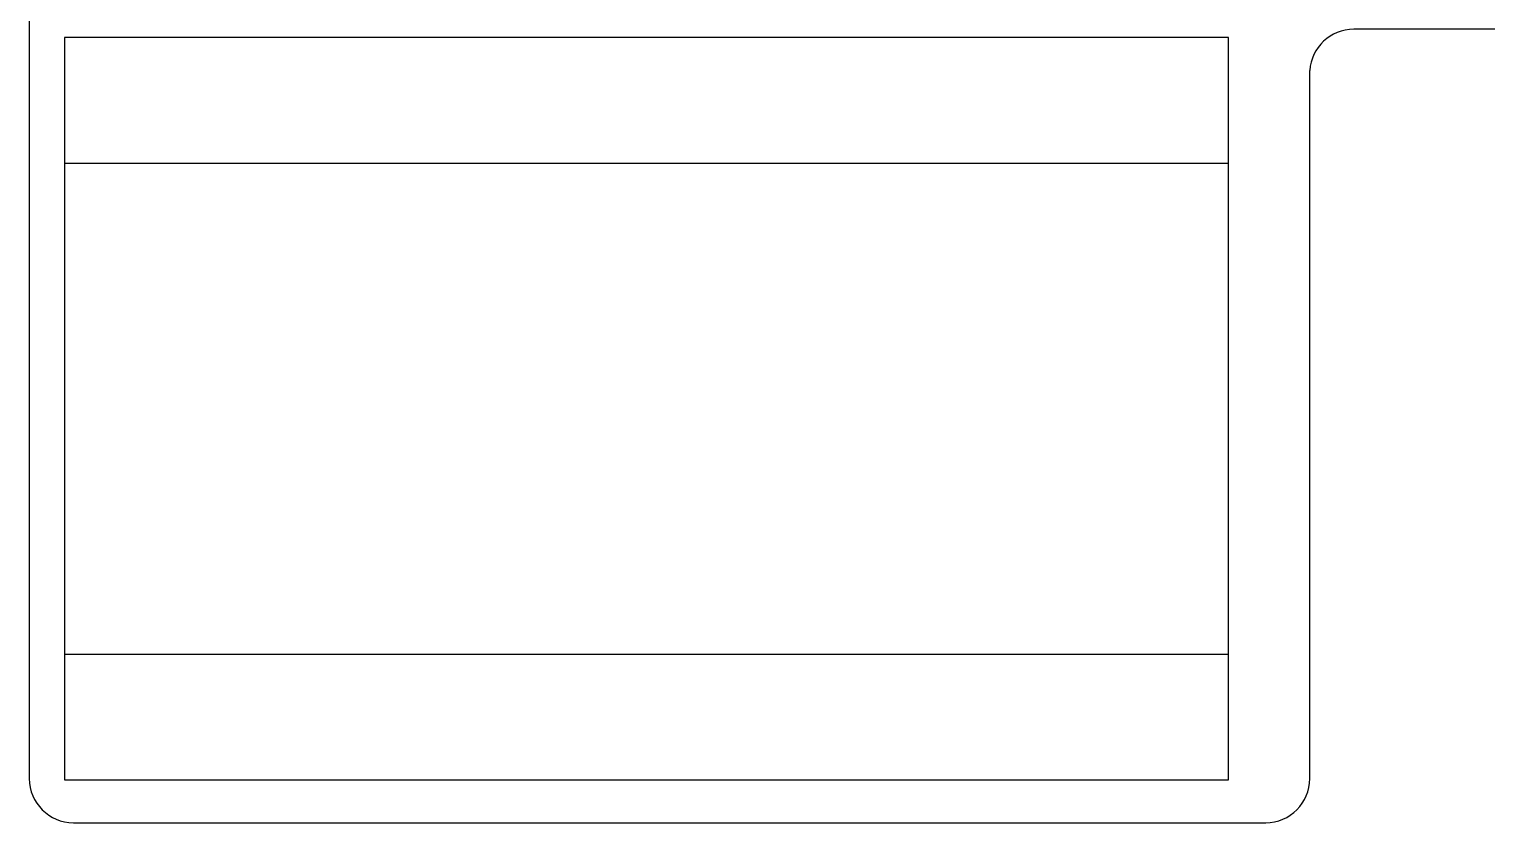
# Model space of a CAD drawing. Extents: x 1149 to 2391, y 365 to 532.
# Drawn here: x 1148.5 to 1254, y 366.8 to 423.9 of the extents above; entities that cross this region are included whole.
import ezdxf

# ---------------------------------------------------------------- set-up
doc = ezdxf.new("R2010")
doc.units = 0
doc.layers.get('0').update_dxf_attribs({"linetype": 'CONTINUOUS'})
doc.layers.add('LAYER_1', color=7, linetype='CONTINUOUS')

msp = doc.modelspace()

# ---------------------------------------------------------------- linework, layer by layer
at = {"color": 1}
for centre, start, end in [((1243.892, 420.743), 90, 176.39326), ((1151.694, 369.943), 180, 270), ((1237.548, 369.943), 270, 0)]:
    msp.add_arc(centre, 3.175, start, end, dxfattribs=at)
at = {"layer": 'LAYER_1', "color": 1}
for points in [[(1148.52, 424.556, 0), (1148.52, 423.281, 0), (1148.52, 422.006, 0), (1148.52, 420.733, 0), (1148.52, 419.46, 0), (1148.52, 418.191, 0), (1148.52, 416.923, 0), (1148.52, 415.66, 0), (1148.52, 414.4, 0), (1148.52, 413.146, 0), (1148.52, 411.896, 0), (1148.52, 410.653, 0), (1148.52, 409.416, 0), (1148.52, 408.187, 0), (1148.52, 406.965, 0), (1148.52, 405.752, 0), (1148.52, 404.548, 0), (1148.52, 403.354, 0), (1148.52, 402.171, 0), (1148.52, 400.998, 0), (1148.52, 399.837, 0), (1148.52, 398.689, 0), (1148.52, 397.553, 0), (1148.52, 396.431, 0), (1148.52, 395.324, 0), (1148.52, 394.231, 0), (1148.52, 393.154, 0), (1148.52, 392.092, 0), (1148.52, 391.048, 0), (1148.52, 390.021, 0), (1148.52, 389.012, 0), (1148.52, 388.021, 0), (1148.52, 387.05, 0), (1148.52, 386.099, 0), (1148.52, 385.168, 0), (1148.52, 384.259, 0), (1148.52, 383.371, 0), (1148.52, 382.506, 0), (1148.52, 381.664, 0), (1148.52, 380.846, 0), (1148.52, 380.052, 0), (1148.52, 379.283, 0), (1148.52, 378.539, 0), (1148.52, 377.822, 0), (1148.52, 377.132, 0), (1148.52, 376.469, 0), (1148.52, 375.834, 0), (1148.52, 375.228, 0), (1148.52, 374.652, 0), (1148.52, 374.105, 0), (1148.52, 373.59, 0), (1148.52, 373.105, 0), (1148.52, 372.653, 0), (1148.52, 372.233, 0), (1148.52, 371.846, 0), (1148.52, 371.493, 0), (1148.52, 371.174, 0), (1148.52, 370.891, 0), (1148.52, 370.643, 0), (1148.52, 370.432, 0), (1148.52, 370.258, 0), (1148.52, 370.121, 0), (1148.52, 370.023, 0), (1148.52, 369.963, 0), (1148.52, 369.943, 0)], [(1254.04, 423.918, 0), (1253.97, 423.918, 0), (1253.9, 423.918, 0), (1253.83, 423.918, 0), (1253.76, 423.918, 0), (1253.69, 423.918, 0), (1253.62, 423.918, 0), (1253.54, 423.918, 0), (1253.47, 423.918, 0), (1253.4, 423.918, 0), (1253.32, 423.918, 0), (1253.25, 423.918, 0), (1253.18, 423.918, 0), (1253.1, 423.918, 0), (1253.03, 423.918, 0), (1252.95, 423.918, 0), (1252.87, 423.918, 0), (1252.8, 423.918, 0), (1252.72, 423.918, 0), (1252.64, 423.918, 0), (1252.57, 423.918, 0), (1252.49, 423.918, 0), (1252.41, 423.918, 0), (1252.33, 423.918, 0), (1252.25, 423.918, 0), (1252.17, 423.918, 0), (1252.09, 423.918, 0), (1252.01, 423.918, 0), (1251.93, 423.918, 0), (1251.85, 423.918, 0), (1251.77, 423.918, 0), (1251.69, 423.918, 0), (1251.61, 423.918, 0), (1251.53, 423.918, 0), (1251.45, 423.918, 0), (1251.37, 423.918, 0), (1251.28, 423.918, 0), (1251.2, 423.918, 0), (1251.12, 423.918, 0), (1251.04, 423.918, 0), (1250.95, 423.918, 0), (1250.87, 423.918, 0), (1250.79, 423.918, 0), (1250.7, 423.918, 0), (1250.62, 423.918, 0), (1250.54, 423.918, 0), (1250.45, 423.918, 0), (1250.37, 423.918, 0), (1250.28, 423.918, 0), (1250.2, 423.918, 0), (1250.11, 423.918, 0), (1250.03, 423.918, 0), (1249.94, 423.918, 0), (1249.86, 423.918, 0), (1249.77, 423.918, 0), (1249.69, 423.918, 0), (1249.6, 423.918, 0), (1249.52, 423.918, 0), (1249.43, 423.918, 0), (1249.35, 423.918, 0), (1249.26, 423.918, 0), (1249.18, 423.918, 0), (1249.09, 423.918, 0), (1249.01, 423.918, 0), (1248.92, 423.918, 0), (1248.84, 423.918, 0), (1248.75, 423.918, 0), (1248.67, 423.918, 0), (1248.58, 423.918, 0), (1248.5, 423.918, 0), (1248.41, 423.918, 0), (1248.33, 423.918, 0), (1248.24, 423.918, 0), (1248.15, 423.918, 0), (1248.07, 423.918, 0), (1247.99, 423.918, 0), (1247.9, 423.918, 0), (1247.82, 423.918, 0), (1247.73, 423.918, 0), (1247.65, 423.918, 0), (1247.56, 423.918, 0), (1247.48, 423.918, 0), (1247.39, 423.918, 0), (1247.31, 423.918, 0), (1247.23, 423.918, 0), (1247.14, 423.918, 0), (1247.06, 423.918, 0), (1246.98, 423.918, 0), (1246.89, 423.918, 0), (1246.81, 423.918, 0), (1246.73, 423.918, 0), (1246.65, 423.918, 0), (1246.56, 423.918, 0), (1246.48, 423.918, 0), (1246.4, 423.918, 0), (1246.32, 423.918, 0), (1246.24, 423.918, 0), (1246.16, 423.918, 0), (1246.08, 423.918, 0), (1246, 423.918, 0), (1245.92, 423.918, 0), (1245.84, 423.918, 0), (1245.76, 423.918, 0), (1245.68, 423.918, 0), (1245.6, 423.918, 0), (1245.52, 423.918, 0), (1245.44, 423.918, 0), (1245.36, 423.918, 0), (1245.29, 423.918, 0), (1245.21, 423.918, 0), (1245.13, 423.918, 0), (1245.06, 423.918, 0), (1244.98, 423.918, 0), (1244.9, 423.918, 0), (1244.83, 423.918, 0), (1244.75, 423.918, 0), (1244.68, 423.918, 0), (1244.61, 423.918, 0), (1244.53, 423.918, 0), (1244.46, 423.918, 0), (1244.39, 423.918, 0), (1244.31, 423.918, 0), (1244.24, 423.918, 0), (1244.17, 423.918, 0), (1244.1, 423.918, 0), (1244.03, 423.918, 0), (1243.96, 423.918, 0), (1243.89, 423.918, 0)], [(1240.72, 369.943, 0), (1240.72, 369.951, 0), (1240.72, 369.973, 0), (1240.72, 370.009, 0), (1240.72, 370.059, 0), (1240.72, 370.124, 0), (1240.72, 370.202, 0), (1240.72, 370.294, 0), (1240.72, 370.399, 0), (1240.72, 370.517, 0), (1240.72, 370.648, 0), (1240.72, 370.792, 0), (1240.72, 370.949, 0), (1240.72, 371.118, 0), (1240.72, 371.299, 0), (1240.72, 371.492, 0), (1240.72, 371.697, 0), (1240.72, 371.914, 0), (1240.72, 372.141, 0), (1240.72, 372.38, 0), (1240.72, 372.63, 0), (1240.72, 372.891, 0), (1240.72, 373.163, 0), (1240.72, 373.444, 0), (1240.72, 373.736, 0), (1240.72, 374.038, 0), (1240.72, 374.35, 0), (1240.72, 374.671, 0), (1240.72, 375.002, 0), (1240.72, 375.341, 0), (1240.72, 375.69, 0), (1240.72, 376.048, 0), (1240.72, 376.414, 0), (1240.72, 376.788, 0), (1240.72, 377.171, 0), (1240.72, 377.562, 0), (1240.72, 377.96, 0), (1240.72, 378.366, 0), (1240.72, 378.78, 0), (1240.72, 379.201, 0), (1240.72, 379.628, 0), (1240.72, 380.063, 0), (1240.72, 380.504, 0), (1240.72, 380.951, 0), (1240.72, 381.405, 0), (1240.72, 381.864, 0), (1240.72, 382.33, 0), (1240.72, 382.801, 0), (1240.72, 383.277, 0), (1240.72, 383.759, 0), (1240.72, 384.245, 0), (1240.72, 384.737, 0), (1240.72, 385.232, 0), (1240.72, 385.733, 0), (1240.72, 386.237, 0), (1240.72, 386.746, 0), (1240.72, 387.258, 0), (1240.72, 387.774, 0), (1240.72, 388.294, 0), (1240.72, 388.816, 0), (1240.72, 389.342, 0), (1240.72, 389.87, 0), (1240.72, 390.401, 0), (1240.72, 390.934, 0), (1240.72, 391.47, 0), (1240.72, 392.007, 0), (1240.72, 392.547, 0), (1240.72, 393.088, 0), (1240.72, 393.63, 0), (1240.72, 394.174, 0), (1240.72, 394.718, 0), (1240.72, 395.264, 0), (1240.72, 395.81, 0), (1240.72, 396.356, 0), (1240.72, 396.903, 0), (1240.72, 397.449, 0), (1240.72, 397.996, 0), (1240.72, 398.542, 0), (1240.72, 399.087, 0), (1240.72, 399.632, 0), (1240.72, 400.176, 0), (1240.72, 400.718, 0), (1240.72, 401.259, 0), (1240.72, 401.799, 0), (1240.72, 402.337, 0), (1240.72, 402.872, 0), (1240.72, 403.406, 0), (1240.72, 403.937, 0), (1240.72, 404.466, 0), (1240.72, 404.992, 0), (1240.72, 405.515, 0), (1240.72, 406.034, 0), (1240.72, 406.551, 0), (1240.72, 407.063, 0), (1240.72, 407.572, 0), (1240.72, 408.077, 0), (1240.72, 408.578, 0), (1240.72, 409.074, 0), (1240.72, 409.566, 0), (1240.72, 410.053, 0), (1240.72, 410.535, 0), (1240.72, 411.012, 0), (1240.72, 411.484, 0), (1240.72, 411.95, 0), (1240.72, 412.41, 0), (1240.72, 412.864, 0), (1240.72, 413.312, 0), (1240.72, 413.754, 0), (1240.72, 414.189, 0), (1240.72, 414.618, 0), (1240.72, 415.039, 0), (1240.72, 415.453, 0), (1240.72, 415.86, 0), (1240.72, 416.259, 0), (1240.72, 416.651, 0), (1240.72, 417.034, 0), (1240.72, 417.41, 0), (1240.72, 417.777, 0), (1240.72, 418.135, 0), (1240.72, 418.485, 0), (1240.72, 418.826, 0), (1240.72, 419.157, 0), (1240.72, 419.479, 0), (1240.72, 419.792, 0), (1240.72, 420.095, 0), (1240.72, 420.388, 0), (1240.72, 420.671, 0), (1240.72, 420.943, 0)], [(1151.69, 366.768, 0), (1151.71, 366.768, 0), (1151.76, 366.768, 0), (1151.84, 366.768, 0), (1151.94, 366.768, 0), (1152.08, 366.768, 0), (1152.25, 366.768, 0), (1152.45, 366.768, 0), (1152.67, 366.768, 0), (1152.93, 366.768, 0), (1153.21, 366.768, 0), (1153.51, 366.768, 0), (1153.85, 366.768, 0), (1154.21, 366.768, 0), (1154.59, 366.768, 0), (1155, 366.768, 0), (1155.44, 366.768, 0), (1155.9, 366.768, 0), (1156.38, 366.768, 0), (1156.88, 366.768, 0), (1157.41, 366.768, 0), (1157.96, 366.768, 0), (1158.53, 366.768, 0), (1159.12, 366.768, 0), (1159.73, 366.768, 0), (1160.36, 366.768, 0), (1161.02, 366.768, 0), (1161.69, 366.768, 0), (1162.37, 366.768, 0), (1163.08, 366.768, 0), (1163.8, 366.768, 0), (1164.54, 366.768, 0), (1165.3, 366.768, 0), (1166.07, 366.768, 0), (1166.86, 366.768, 0), (1167.66, 366.768, 0), (1168.48, 366.768, 0), (1169.31, 366.768, 0), (1170.15, 366.768, 0), (1171.01, 366.768, 0), (1171.88, 366.768, 0), (1172.76, 366.768, 0), (1173.65, 366.768, 0), (1174.56, 366.768, 0), (1175.47, 366.768, 0), (1176.39, 366.768, 0), (1177.32, 366.768, 0), (1178.27, 366.768, 0), (1179.22, 366.768, 0), (1180.17, 366.768, 0), (1181.14, 366.768, 0), (1182.11, 366.768, 0), (1183.09, 366.768, 0), (1184.07, 366.768, 0), (1185.06, 366.768, 0), (1186.05, 366.768, 0), (1187.05, 366.768, 0), (1188.05, 366.768, 0), (1189.06, 366.768, 0), (1190.07, 366.768, 0), (1191.08, 366.768, 0), (1192.09, 366.768, 0), (1193.1, 366.768, 0), (1194.11, 366.768, 0), (1195.13, 366.768, 0), (1196.14, 366.768, 0), (1197.15, 366.768, 0), (1198.17, 366.768, 0), (1199.18, 366.768, 0), (1200.18, 366.768, 0), (1201.19, 366.768, 0), (1202.19, 366.768, 0), (1203.19, 366.768, 0), (1204.18, 366.768, 0), (1205.17, 366.768, 0), (1206.15, 366.768, 0), (1207.13, 366.768, 0), (1208.1, 366.768, 0), (1209.07, 366.768, 0), (1210.03, 366.768, 0), (1210.98, 366.768, 0), (1211.92, 366.768, 0), (1212.85, 366.768, 0), (1213.77, 366.768, 0), (1214.69, 366.768, 0), (1215.59, 366.768, 0), (1216.48, 366.768, 0), (1217.36, 366.768, 0), (1218.23, 366.768, 0), (1219.09, 366.768, 0), (1219.93, 366.768, 0), (1220.76, 366.768, 0), (1221.58, 366.768, 0), (1222.38, 366.768, 0), (1223.17, 366.768, 0), (1223.94, 366.768, 0), (1224.7, 366.768, 0), (1225.44, 366.768, 0), (1226.16, 366.768, 0), (1226.87, 366.768, 0), (1227.56, 366.768, 0), (1228.23, 366.768, 0), (1228.88, 366.768, 0), (1229.51, 366.768, 0), (1230.12, 366.768, 0), (1230.71, 366.768, 0), (1231.28, 366.768, 0), (1231.83, 366.768, 0), (1232.36, 366.768, 0), (1232.86, 366.768, 0), (1233.34, 366.768, 0), (1233.8, 366.768, 0), (1234.24, 366.768, 0), (1234.65, 366.768, 0), (1235.03, 366.768, 0), (1235.39, 366.768, 0), (1235.73, 366.768, 0), (1236.04, 366.768, 0), (1236.32, 366.768, 0), (1236.57, 366.768, 0), (1236.79, 366.768, 0), (1236.99, 366.768, 0), (1237.16, 366.768, 0), (1237.3, 366.768, 0), (1237.41, 366.768, 0), (1237.48, 366.768, 0), (1237.53, 366.768, 0), (1237.55, 366.768, 0)]]:
    msp.add_polyline3d(points, dxfattribs=at)
at = {"layer": 'LAYER_1', "color": 5}
for points in [[(1234.88, 423.321, 0), (1234.86, 423.321, 0), (1234.82, 423.321, 0), (1234.74, 423.321, 0), (1234.63, 423.321, 0), (1234.5, 423.321, 0), (1234.33, 423.321, 0), (1234.14, 423.321, 0), (1233.92, 423.321, 0), (1233.67, 423.321, 0), (1233.4, 423.321, 0), (1233.1, 423.321, 0), (1232.77, 423.321, 0), (1232.42, 423.321, 0), (1232.05, 423.321, 0), (1231.65, 423.321, 0), (1231.22, 423.321, 0), (1230.77, 423.321, 0), (1230.3, 423.321, 0), (1229.81, 423.321, 0), (1229.3, 423.321, 0), (1228.76, 423.321, 0), (1228.2, 423.321, 0), (1227.63, 423.321, 0), (1227.03, 423.321, 0), (1226.41, 423.321, 0), (1225.78, 423.321, 0), (1225.12, 423.321, 0), (1224.45, 423.321, 0), (1223.76, 423.321, 0), (1223.06, 423.321, 0), (1222.33, 423.321, 0), (1221.6, 423.321, 0), (1220.84, 423.321, 0), (1220.07, 423.321, 0), (1219.29, 423.321, 0), (1218.49, 423.321, 0), (1217.68, 423.321, 0), (1216.86, 423.321, 0), (1216.02, 423.321, 0), (1215.17, 423.321, 0), (1214.31, 423.321, 0), (1213.44, 423.321, 0), (1212.56, 423.321, 0), (1211.67, 423.321, 0), (1210.76, 423.321, 0), (1209.85, 423.321, 0), (1208.94, 423.321, 0), (1208.01, 423.321, 0), (1207.07, 423.321, 0), (1206.13, 423.321, 0), (1205.18, 423.321, 0), (1204.23, 423.321, 0), (1203.27, 423.321, 0), (1202.3, 423.321, 0), (1201.33, 423.321, 0), (1200.36, 423.321, 0), (1199.38, 423.321, 0), (1198.4, 423.321, 0), (1197.42, 423.321, 0), (1196.43, 423.321, 0), (1195.44, 423.321, 0), (1194.45, 423.321, 0), (1193.46, 423.321, 0), (1192.47, 423.321, 0), (1191.48, 423.321, 0), (1190.49, 423.321, 0), (1189.51, 423.321, 0), (1188.52, 423.321, 0), (1187.54, 423.321, 0), (1186.56, 423.321, 0), (1185.58, 423.321, 0), (1184.6, 423.321, 0), (1183.63, 423.321, 0), (1182.67, 423.321, 0), (1181.71, 423.321, 0), (1180.75, 423.321, 0), (1179.8, 423.321, 0), (1178.86, 423.321, 0), (1177.93, 423.321, 0), (1177, 423.321, 0), (1176.08, 423.321, 0), (1175.17, 423.321, 0), (1174.27, 423.321, 0), (1173.38, 423.321, 0), (1172.5, 423.321, 0), (1171.63, 423.321, 0), (1170.77, 423.321, 0), (1169.92, 423.321, 0), (1169.08, 423.321, 0), (1168.26, 423.321, 0), (1167.45, 423.321, 0), (1166.65, 423.321, 0), (1165.86, 423.321, 0), (1165.1, 423.321, 0), (1164.34, 423.321, 0), (1163.6, 423.321, 0), (1162.88, 423.321, 0), (1162.17, 423.321, 0), (1161.48, 423.321, 0), (1160.81, 423.321, 0), (1160.16, 423.321, 0), (1159.52, 423.321, 0), (1158.91, 423.321, 0), (1158.31, 423.321, 0), (1157.73, 423.321, 0), (1157.18, 423.321, 0), (1156.64, 423.321, 0), (1156.13, 423.321, 0), (1155.63, 423.321, 0), (1155.16, 423.321, 0), (1154.71, 423.321, 0), (1154.29, 423.321, 0), (1153.89, 423.321, 0), (1153.51, 423.321, 0), (1153.16, 423.321, 0), (1152.84, 423.321, 0), (1152.54, 423.321, 0), (1152.26, 423.321, 0), (1152.01, 423.321, 0), (1151.79, 423.321, 0), (1151.6, 423.321, 0), (1151.44, 423.321, 0), (1151.3, 423.321, 0), (1151.2, 423.321, 0), (1151.12, 423.321, 0), (1151.07, 423.321, 0), (1151.06, 423.321, 0)], [(1151.06, 423.321, 0), (1151.06, 423.311, 0), (1151.06, 423.281, 0), (1151.06, 423.233, 0), (1151.06, 423.165, 0), (1151.06, 423.079, 0), (1151.06, 422.974, 0), (1151.06, 422.851, 0), (1151.06, 422.711, 0), (1151.06, 422.553, 0), (1151.06, 422.379, 0), (1151.06, 422.187, 0), (1151.06, 421.979, 0), (1151.06, 421.755, 0), (1151.06, 421.515, 0), (1151.06, 421.26, 0), (1151.06, 420.989, 0), (1151.06, 420.704, 0), (1151.06, 420.404, 0), (1151.06, 420.089, 0), (1151.06, 419.761, 0), (1151.06, 419.419, 0), (1151.06, 419.064, 0), (1151.06, 418.696, 0), (1151.06, 418.315, 0), (1151.06, 417.922, 0), (1151.06, 417.517, 0), (1151.06, 417.1, 0), (1151.06, 416.671, 0), (1151.06, 416.232, 0), (1151.06, 415.782, 0), (1151.06, 415.321, 0), (1151.06, 414.85, 0), (1151.06, 414.369, 0), (1151.06, 413.879, 0), (1151.06, 413.379, 0), (1151.06, 412.87, 0), (1151.06, 412.353, 0), (1151.06, 411.828, 0), (1151.06, 411.294, 0), (1151.06, 410.753, 0), (1151.06, 410.204, 0), (1151.06, 409.649, 0), (1151.06, 409.087, 0), (1151.06, 408.518, 0), (1151.06, 407.943, 0), (1151.06, 407.362, 0), (1151.06, 406.776, 0), (1151.06, 406.185, 0), (1151.06, 405.589, 0), (1151.06, 404.988, 0), (1151.06, 404.384, 0), (1151.06, 403.775, 0), (1151.06, 403.162, 0), (1151.06, 402.547, 0), (1151.06, 401.928, 0), (1151.06, 401.307, 0), (1151.06, 400.683, 0), (1151.06, 400.057, 0), (1151.06, 399.43, 0), (1151.06, 398.801, 0), (1151.06, 398.171, 0), (1151.06, 397.54, 0), (1151.06, 396.909, 0), (1151.06, 396.278, 0), (1151.06, 395.647, 0), (1151.06, 395.016, 0), (1151.06, 394.386, 0), (1151.06, 393.757, 0), (1151.06, 393.13, 0), (1151.06, 392.504, 0), (1151.06, 391.88, 0), (1151.06, 391.259, 0), (1151.06, 390.64, 0), (1151.06, 390.025, 0), (1151.06, 389.412, 0), (1151.06, 388.804, 0), (1151.06, 388.199, 0), (1151.06, 387.598, 0), (1151.06, 387.002, 0), (1151.06, 386.411, 0), (1151.06, 385.825, 0), (1151.06, 385.244, 0), (1151.06, 384.669, 0), (1151.06, 384.101, 0), (1151.06, 383.538, 0), (1151.06, 382.983, 0), (1151.06, 382.434, 0), (1151.06, 381.893, 0), (1151.06, 381.36, 0), (1151.06, 380.834, 0), (1151.06, 380.317, 0), (1151.06, 379.808, 0), (1151.06, 379.309, 0), (1151.06, 378.818, 0), (1151.06, 378.337, 0), (1151.06, 377.866, 0), (1151.06, 377.406, 0), (1151.06, 376.955, 0), (1151.06, 376.516, 0), (1151.06, 376.087, 0), (1151.06, 375.67, 0), (1151.06, 375.265, 0), (1151.06, 374.872, 0), (1151.06, 374.491, 0), (1151.06, 374.123, 0), (1151.06, 373.768, 0), (1151.06, 373.426, 0), (1151.06, 373.098, 0), (1151.06, 372.783, 0), (1151.06, 372.483, 0), (1151.06, 372.198, 0), (1151.06, 371.927, 0), (1151.06, 371.672, 0), (1151.06, 371.432, 0), (1151.06, 371.208, 0), (1151.06, 371, 0), (1151.06, 370.808, 0), (1151.06, 370.634, 0), (1151.06, 370.476, 0), (1151.06, 370.336, 0), (1151.06, 370.213, 0), (1151.06, 370.108, 0), (1151.06, 370.022, 0), (1151.06, 369.954, 0), (1151.06, 369.906, 0), (1151.06, 369.876, 0), (1151.06, 369.866, 0)], [(1234.88, 369.866, 0), (1234.88, 369.876, 0), (1234.88, 369.906, 0), (1234.88, 369.954, 0), (1234.88, 370.022, 0), (1234.88, 370.108, 0), (1234.88, 370.213, 0), (1234.88, 370.335, 0), (1234.88, 370.476, 0), (1234.88, 370.634, 0), (1234.88, 370.808, 0), (1234.88, 371, 0), (1234.88, 371.208, 0), (1234.88, 371.432, 0), (1234.88, 371.672, 0), (1234.88, 371.927, 0), (1234.88, 372.198, 0), (1234.88, 372.483, 0), (1234.88, 372.783, 0), (1234.88, 373.097, 0), (1234.88, 373.426, 0), (1234.88, 373.768, 0), (1234.88, 374.123, 0), (1234.88, 374.491, 0), (1234.88, 374.872, 0), (1234.88, 375.265, 0), (1234.88, 375.67, 0), (1234.88, 376.087, 0), (1234.88, 376.515, 0), (1234.88, 376.955, 0), (1234.88, 377.405, 0), (1234.88, 377.866, 0), (1234.88, 378.337, 0), (1234.88, 378.818, 0), (1234.88, 379.308, 0), (1234.88, 379.808, 0), (1234.88, 380.317, 0), (1234.88, 380.834, 0), (1234.88, 381.359, 0), (1234.88, 381.893, 0), (1234.88, 382.434, 0), (1234.88, 382.982, 0), (1234.88, 383.538, 0), (1234.88, 384.1, 0), (1234.88, 384.669, 0), (1234.88, 385.244, 0), (1234.88, 385.824, 0), (1234.88, 386.411, 0), (1234.88, 387.002, 0), (1234.88, 387.598, 0), (1234.88, 388.199, 0), (1234.88, 388.803, 0), (1234.88, 389.412, 0), (1234.88, 390.025, 0), (1234.88, 390.64, 0), (1234.88, 391.259, 0), (1234.88, 391.88, 0), (1234.88, 392.504, 0), (1234.88, 393.13, 0), (1234.88, 393.757, 0), (1234.88, 394.386, 0), (1234.88, 395.016, 0), (1234.88, 395.647, 0), (1234.88, 396.278, 0), (1234.88, 396.909, 0), (1234.88, 397.54, 0), (1234.88, 398.171, 0), (1234.88, 398.801, 0), (1234.88, 399.43, 0), (1234.88, 400.057, 0), (1234.88, 400.683, 0), (1234.88, 401.306, 0), (1234.88, 401.928, 0), (1234.88, 402.546, 0), (1234.88, 403.162, 0), (1234.88, 403.775, 0), (1234.88, 404.383, 0), (1234.88, 404.988, 0), (1234.88, 405.589, 0), (1234.88, 406.185, 0), (1234.88, 406.776, 0), (1234.88, 407.362, 0), (1234.88, 407.943, 0), (1234.88, 408.518, 0), (1234.88, 409.086, 0), (1234.88, 409.649, 0), (1234.88, 410.204, 0), (1234.88, 410.753, 0), (1234.88, 411.294, 0), (1234.88, 411.827, 0), (1234.88, 412.353, 0), (1234.88, 412.87, 0), (1234.88, 413.379, 0), (1234.88, 413.878, 0), (1234.88, 414.369, 0), (1234.88, 414.85, 0), (1234.88, 415.321, 0), (1234.88, 415.781, 0), (1234.88, 416.232, 0), (1234.88, 416.671, 0), (1234.88, 417.1, 0), (1234.88, 417.517, 0), (1234.88, 417.922, 0), (1234.88, 418.315, 0), (1234.88, 418.696, 0), (1234.88, 419.064, 0), (1234.88, 419.419, 0), (1234.88, 419.761, 0), (1234.88, 420.089, 0), (1234.88, 420.404, 0), (1234.88, 420.704, 0), (1234.88, 420.989, 0), (1234.88, 421.26, 0), (1234.88, 421.515, 0), (1234.88, 421.755, 0), (1234.88, 421.979, 0), (1234.88, 422.187, 0), (1234.88, 422.378, 0), (1234.88, 422.553, 0), (1234.88, 422.711, 0), (1234.88, 422.851, 0), (1234.88, 422.974, 0), (1234.88, 423.078, 0), (1234.88, 423.165, 0), (1234.88, 423.232, 0), (1234.88, 423.281, 0), (1234.88, 423.311, 0), (1234.88, 423.321, 0)], [(1151.06, 414.271, 0), (1151.07, 414.271, 0), (1151.12, 414.271, 0), (1151.2, 414.271, 0), (1151.3, 414.271, 0), (1151.44, 414.271, 0), (1151.6, 414.271, 0), (1151.79, 414.271, 0), (1152.01, 414.271, 0), (1152.26, 414.271, 0), (1152.54, 414.271, 0), (1152.84, 414.271, 0), (1153.16, 414.271, 0), (1153.51, 414.271, 0), (1153.89, 414.271, 0), (1154.29, 414.271, 0), (1154.71, 414.271, 0), (1155.16, 414.271, 0), (1155.63, 414.271, 0), (1156.13, 414.271, 0), (1156.64, 414.271, 0), (1157.18, 414.271, 0), (1157.73, 414.271, 0), (1158.31, 414.271, 0), (1158.91, 414.271, 0), (1159.52, 414.271, 0), (1160.16, 414.271, 0), (1160.81, 414.271, 0), (1161.48, 414.271, 0), (1162.17, 414.271, 0), (1162.88, 414.271, 0), (1163.6, 414.271, 0), (1164.34, 414.271, 0), (1165.1, 414.271, 0), (1165.86, 414.271, 0), (1166.65, 414.271, 0), (1167.45, 414.271, 0), (1168.26, 414.271, 0), (1169.08, 414.271, 0), (1169.92, 414.271, 0), (1170.77, 414.271, 0), (1171.63, 414.271, 0), (1172.5, 414.271, 0), (1173.38, 414.271, 0), (1174.27, 414.271, 0), (1175.17, 414.271, 0), (1176.08, 414.271, 0), (1177, 414.271, 0), (1177.93, 414.271, 0), (1178.86, 414.271, 0), (1179.8, 414.271, 0), (1180.75, 414.271, 0), (1181.71, 414.271, 0), (1182.67, 414.271, 0), (1183.63, 414.271, 0), (1184.6, 414.271, 0), (1185.58, 414.271, 0), (1186.56, 414.271, 0), (1187.54, 414.271, 0), (1188.52, 414.271, 0), (1189.51, 414.271, 0), (1190.49, 414.271, 0), (1191.48, 414.271, 0), (1192.47, 414.271, 0), (1193.46, 414.271, 0), (1194.45, 414.271, 0), (1195.44, 414.271, 0), (1196.43, 414.271, 0), (1197.42, 414.271, 0), (1198.4, 414.271, 0), (1199.38, 414.271, 0), (1200.36, 414.271, 0), (1201.33, 414.271, 0), (1202.3, 414.271, 0), (1203.27, 414.271, 0), (1204.23, 414.271, 0), (1205.18, 414.271, 0), (1206.13, 414.271, 0), (1207.07, 414.271, 0), (1208.01, 414.271, 0), (1208.94, 414.271, 0), (1209.85, 414.271, 0), (1210.76, 414.271, 0), (1211.67, 414.271, 0), (1212.56, 414.271, 0), (1213.44, 414.271, 0), (1214.31, 414.271, 0), (1215.17, 414.271, 0), (1216.02, 414.271, 0), (1216.86, 414.271, 0), (1217.68, 414.271, 0), (1218.49, 414.271, 0), (1219.29, 414.271, 0), (1220.07, 414.271, 0), (1220.84, 414.271, 0), (1221.6, 414.271, 0), (1222.33, 414.271, 0), (1223.06, 414.271, 0), (1223.76, 414.271, 0), (1224.45, 414.271, 0), (1225.12, 414.271, 0), (1225.78, 414.271, 0), (1226.41, 414.271, 0), (1227.03, 414.271, 0), (1227.63, 414.271, 0), (1228.2, 414.271, 0), (1228.76, 414.271, 0), (1229.3, 414.271, 0), (1229.81, 414.271, 0), (1230.3, 414.271, 0), (1230.77, 414.271, 0), (1231.22, 414.271, 0), (1231.65, 414.271, 0), (1232.05, 414.271, 0), (1232.42, 414.271, 0), (1232.77, 414.271, 0), (1233.1, 414.271, 0), (1233.4, 414.271, 0), (1233.67, 414.271, 0), (1233.92, 414.271, 0), (1234.14, 414.271, 0), (1234.33, 414.271, 0), (1234.5, 414.271, 0), (1234.63, 414.271, 0), (1234.74, 414.271, 0), (1234.82, 414.271, 0), (1234.86, 414.271, 0), (1234.88, 414.271, 0)], [(1151.06, 378.915, 0), (1151.07, 378.915, 0), (1151.12, 378.915, 0), (1151.2, 378.915, 0), (1151.3, 378.915, 0), (1151.44, 378.915, 0), (1151.6, 378.915, 0), (1151.79, 378.915, 0), (1152.01, 378.915, 0), (1152.26, 378.915, 0), (1152.54, 378.915, 0), (1152.84, 378.915, 0), (1153.16, 378.915, 0), (1153.51, 378.915, 0), (1153.89, 378.915, 0), (1154.29, 378.915, 0), (1154.71, 378.915, 0), (1155.16, 378.915, 0), (1155.63, 378.915, 0), (1156.13, 378.915, 0), (1156.64, 378.915, 0), (1157.18, 378.915, 0), (1157.73, 378.915, 0), (1158.31, 378.915, 0), (1158.91, 378.915, 0), (1159.52, 378.915, 0), (1160.16, 378.915, 0), (1160.81, 378.915, 0), (1161.48, 378.915, 0), (1162.17, 378.915, 0), (1162.88, 378.915, 0), (1163.6, 378.915, 0), (1164.34, 378.915, 0), (1165.1, 378.915, 0), (1165.86, 378.915, 0), (1166.65, 378.915, 0), (1167.45, 378.915, 0), (1168.26, 378.915, 0), (1169.08, 378.915, 0), (1169.92, 378.915, 0), (1170.77, 378.915, 0), (1171.63, 378.915, 0), (1172.5, 378.915, 0), (1173.38, 378.915, 0), (1174.27, 378.915, 0), (1175.17, 378.915, 0), (1176.08, 378.915, 0), (1177, 378.915, 0), (1177.93, 378.915, 0), (1178.86, 378.915, 0), (1179.8, 378.915, 0), (1180.75, 378.915, 0), (1181.71, 378.915, 0), (1182.67, 378.915, 0), (1183.63, 378.915, 0), (1184.6, 378.915, 0), (1185.58, 378.915, 0), (1186.56, 378.915, 0), (1187.54, 378.915, 0), (1188.52, 378.915, 0), (1189.51, 378.915, 0), (1190.49, 378.915, 0), (1191.48, 378.915, 0), (1192.47, 378.915, 0), (1193.46, 378.915, 0), (1194.45, 378.915, 0), (1195.44, 378.915, 0), (1196.43, 378.915, 0), (1197.42, 378.915, 0), (1198.4, 378.915, 0), (1199.38, 378.915, 0), (1200.36, 378.915, 0), (1201.33, 378.915, 0), (1202.3, 378.915, 0), (1203.27, 378.915, 0), (1204.23, 378.915, 0), (1205.18, 378.915, 0), (1206.13, 378.915, 0), (1207.07, 378.915, 0), (1208.01, 378.915, 0), (1208.94, 378.915, 0), (1209.85, 378.915, 0), (1210.76, 378.915, 0), (1211.67, 378.915, 0), (1212.56, 378.915, 0), (1213.44, 378.915, 0), (1214.31, 378.915, 0), (1215.17, 378.915, 0), (1216.02, 378.915, 0), (1216.86, 378.915, 0), (1217.68, 378.915, 0), (1218.49, 378.915, 0), (1219.29, 378.915, 0), (1220.07, 378.915, 0), (1220.84, 378.915, 0), (1221.6, 378.915, 0), (1222.33, 378.915, 0), (1223.06, 378.915, 0), (1223.76, 378.915, 0), (1224.45, 378.915, 0), (1225.12, 378.915, 0), (1225.78, 378.915, 0), (1226.41, 378.915, 0), (1227.03, 378.915, 0), (1227.63, 378.915, 0), (1228.2, 378.915, 0), (1228.76, 378.915, 0), (1229.3, 378.915, 0), (1229.81, 378.915, 0), (1230.3, 378.915, 0), (1230.77, 378.915, 0), (1231.22, 378.915, 0), (1231.65, 378.915, 0), (1232.05, 378.915, 0), (1232.42, 378.915, 0), (1232.77, 378.915, 0), (1233.1, 378.915, 0), (1233.4, 378.915, 0), (1233.67, 378.915, 0), (1233.92, 378.915, 0), (1234.14, 378.915, 0), (1234.33, 378.915, 0), (1234.5, 378.915, 0), (1234.63, 378.915, 0), (1234.74, 378.915, 0), (1234.82, 378.915, 0), (1234.86, 378.915, 0), (1234.88, 378.915, 0)], [(1151.06, 369.866, 0), (1151.07, 369.866, 0), (1151.12, 369.866, 0), (1151.2, 369.866, 0), (1151.3, 369.866, 0), (1151.44, 369.866, 0), (1151.6, 369.866, 0), (1151.79, 369.866, 0), (1152.01, 369.866, 0), (1152.26, 369.866, 0), (1152.54, 369.866, 0), (1152.84, 369.866, 0), (1153.16, 369.866, 0), (1153.51, 369.866, 0), (1153.89, 369.866, 0), (1154.29, 369.866, 0), (1154.71, 369.866, 0), (1155.16, 369.866, 0), (1155.63, 369.866, 0), (1156.13, 369.866, 0), (1156.64, 369.866, 0), (1157.18, 369.866, 0), (1157.73, 369.866, 0), (1158.31, 369.866, 0), (1158.91, 369.866, 0), (1159.52, 369.866, 0), (1160.16, 369.866, 0), (1160.81, 369.866, 0), (1161.48, 369.866, 0), (1162.17, 369.866, 0), (1162.88, 369.866, 0), (1163.6, 369.866, 0), (1164.34, 369.866, 0), (1165.1, 369.866, 0), (1165.86, 369.866, 0), (1166.65, 369.866, 0), (1167.45, 369.866, 0), (1168.26, 369.866, 0), (1169.08, 369.866, 0), (1169.92, 369.866, 0), (1170.77, 369.866, 0), (1171.63, 369.866, 0), (1172.5, 369.866, 0), (1173.38, 369.866, 0), (1174.27, 369.866, 0), (1175.17, 369.866, 0), (1176.08, 369.866, 0), (1177, 369.866, 0), (1177.93, 369.866, 0), (1178.86, 369.866, 0), (1179.8, 369.866, 0), (1180.75, 369.866, 0), (1181.71, 369.866, 0), (1182.67, 369.866, 0), (1183.63, 369.866, 0), (1184.6, 369.866, 0), (1185.58, 369.866, 0), (1186.56, 369.866, 0), (1187.54, 369.866, 0), (1188.52, 369.866, 0), (1189.51, 369.866, 0), (1190.49, 369.866, 0), (1191.48, 369.866, 0), (1192.47, 369.866, 0), (1193.46, 369.866, 0), (1194.45, 369.866, 0), (1195.44, 369.866, 0), (1196.43, 369.866, 0), (1197.42, 369.866, 0), (1198.4, 369.866, 0), (1199.38, 369.866, 0), (1200.36, 369.866, 0), (1201.33, 369.866, 0), (1202.3, 369.866, 0), (1203.27, 369.866, 0), (1204.23, 369.866, 0), (1205.18, 369.866, 0), (1206.13, 369.866, 0), (1207.07, 369.866, 0), (1208.01, 369.866, 0), (1208.94, 369.866, 0), (1209.85, 369.866, 0), (1210.76, 369.866, 0), (1211.67, 369.866, 0), (1212.56, 369.866, 0), (1213.44, 369.866, 0), (1214.31, 369.866, 0), (1215.17, 369.866, 0), (1216.02, 369.866, 0), (1216.86, 369.866, 0), (1217.68, 369.866, 0), (1218.49, 369.866, 0), (1219.29, 369.866, 0), (1220.07, 369.866, 0), (1220.84, 369.866, 0), (1221.6, 369.866, 0), (1222.33, 369.866, 0), (1223.06, 369.866, 0), (1223.76, 369.866, 0), (1224.45, 369.866, 0), (1225.12, 369.866, 0), (1225.78, 369.866, 0), (1226.41, 369.866, 0), (1227.03, 369.866, 0), (1227.63, 369.866, 0), (1228.2, 369.866, 0), (1228.76, 369.866, 0), (1229.3, 369.866, 0), (1229.81, 369.866, 0), (1230.3, 369.866, 0), (1230.77, 369.866, 0), (1231.22, 369.866, 0), (1231.65, 369.866, 0), (1232.05, 369.866, 0), (1232.42, 369.866, 0), (1232.77, 369.866, 0), (1233.1, 369.866, 0), (1233.4, 369.866, 0), (1233.67, 369.866, 0), (1233.92, 369.866, 0), (1234.14, 369.866, 0), (1234.33, 369.866, 0), (1234.5, 369.866, 0), (1234.63, 369.866, 0), (1234.74, 369.866, 0), (1234.82, 369.866, 0), (1234.86, 369.866, 0), (1234.88, 369.866, 0)]]:
    msp.add_polyline3d(points, dxfattribs=at)

doc.saveas('drawing.dxf')
